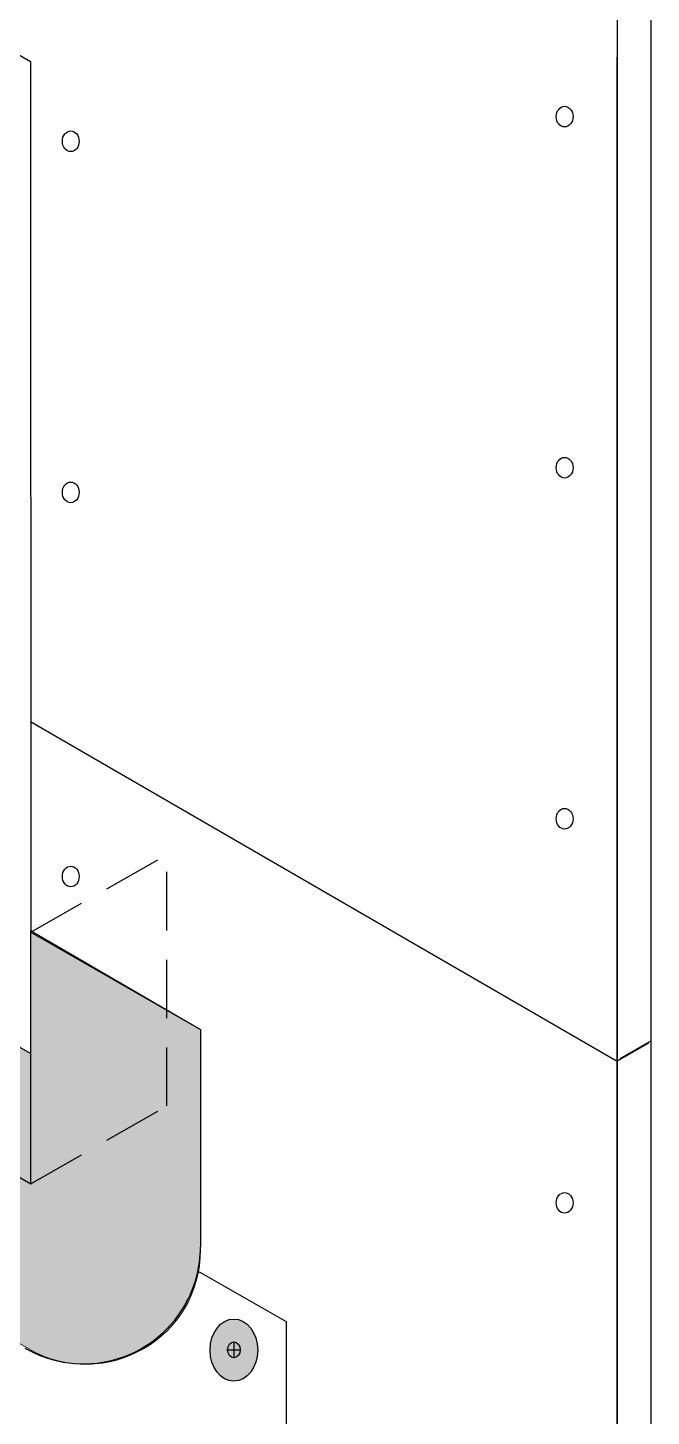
# Model space of a CAD drawing. Extents: x -1140 to 5605, y -816 to 2382.
# Drawn here: x 1501.6 to 1597.5, y 1099.1 to 1312.7 of the extents above; entities that cross this region are included whole.
import ezdxf

# ---------------------------------------------------------------- set-up
doc = ezdxf.new("R2010")
doc.units = 0
doc.header["$MEASUREMENT"] = 0
for name, pattern in [('AI-Linetype-100', [13.504076, 9.002717, -4.501359]), ('AI-Linetype-101', [13.504076, 9.002717, -4.501359]), ('AI-Linetype-14', [86.381111, 43.190556, -8.638111, 8.638111, -8.638111, 8.638111, -8.638111]), ('AI-Linetype-99', [13.504076, 9.002717, -4.501359])]:
    doc.linetypes.add(name, pattern=pattern)
for name, color, linetype, lineweight in [('.ATI-HATCH', 7, 'Continuous', 0), ('G-ANNO-TTLB', 7, 'Continuous', 0), ('TYVEK', 7, 'Continuous', 0), ('wall scratch', 7, 'Continuous', 0)]:
    doc.layers.add(name, color=color, linetype=linetype, lineweight=lineweight)

# ---------------------------------------------------------------- blocks, each defined once
blk = doc.blocks.new('Block_43')
at = {"layer": 'wall scratch', "color": 2, "lineweight": 25, "true_color": 0xffff00}
for points in [[(1419.41, 1211.29), (1419.41, 1355.3), (1502.01, 1307.51), (1502.04, 1173.54)], [(1502.01, 1136.07)]]:
    blk.add_lwpolyline(points, dxfattribs=at)
blk = doc.blocks.new('Block_44')
at = {"layer": 'wall scratch', "color": 18, "lineweight": 25, "true_color": 0x000000}
for centre in [(1584.19, 1299.03), (1508.2, 1295.24), (1584.19, 1245.02), (1508.2, 1241.22), (1584.19, 1191), (1508.2, 1182.12), (1584.19, 1131.9)]:
    blk.add_ellipse(centre, major_axis=(0, 1.59), ratio=0.812499, dxfattribs=at)
blk = doc.blocks.new('Block_113')
at = {"layer": 'TYVEK', "color": 33, "lineweight": 25, "true_color": 0xcc9966}
for points in [[(1432.32, 1190.46)], [(1529.95, 1135.51)]]:
    blk.add_lwpolyline(points, dxfattribs=at)
blk = doc.blocks.new('Block_115')
at = {"layer": 'TYVEK', "color": 33, "lineweight": 25, "true_color": 0xcc9966}
for points in [[(1436.24, 1192.47)], [(1502.01, 1155.46)]]:
    blk.add_lwpolyline(points, dxfattribs=at)
blk = doc.blocks.new('Block_116')
at = {"layer": 'TYVEK', "color": 1, "lineweight": 25, "true_color": 0xff0000}
for points in [[(1447.37, 1162.47)], [(1529.95, 1114.79)]]:
    blk.add_lwpolyline(points, dxfattribs=at)
blk = doc.blocks.new('Block_118')
at = {"layer": 'TYVEK', "color": 1, "lineweight": 25, "true_color": 0xff0000}
for points in [[(1451.29, 1164.49)], [(1533.87, 1116.81)]]:
    blk.add_lwpolyline(points, dxfattribs=at)
blk = doc.blocks.new('Block_120')
at = {"layer": 'TYVEK', "color": 4, "lineweight": 25, "true_color": 0x00ffff}
for points in [[(1374.85, 1202.16)], [(1538.71, 1108.55)]]:
    blk.add_lwpolyline(points, dxfattribs=at)

msp = doc.modelspace()

# ---------------------------------------------------------------- hatches: boundary and pattern name
at = {"layer": '.ATI-HATCH', "true_color": 0x808080, "transparency": 33554559}
h = msp.add_hatch(color=8, dxfattribs=at)
edge = h.paths.add_edge_path()
edge.add_spline(control_points=[(1397, 1223.81), (1397, 1223.81), (1396.89, 1180.43), (1396.89, 1180.43), (1396.87, 1173.93), (1400.34, 1167.92), (1405.97, 1164.67), (1405.97, 1164.67), (1501.77, 1109.43), (1501.77, 1109.43), (1513.51, 1102.67), (1528.17, 1111.14), (1528.17, 1124.68), (1528.17, 1124.68), (1528.17, 1158.58), (1528.17, 1158.58), (1528.17, 1158.58), (1502.01, 1173.79), (1502.01, 1173.79), (1502.01, 1173.79), (1502.07, 1154.87), (1502.07, 1154.87), (1502.07, 1154.87), (1436.24, 1192.47), (1436.24, 1192.47), (1436.24, 1192.47), (1436.24, 1220.98), (1436.24, 1220.98), (1436.24, 1220.98), (1419.52, 1210.73), (1419.52, 1210.73), (1419.52, 1210.73), (1397, 1223.81), (1397, 1223.81)], knot_values=[0, 0, 0, 0, 1, 1, 1, 2, 2, 2, 3, 3, 3, 4, 4, 4, 5, 5, 5, 6, 6, 6, 7, 7, 7, 8, 8, 8, 9, 9, 9, 10, 10, 10, 11, 11, 11, 11], degree=3, periodic=0)
at = {"layer": 'G-ANNO-TTLB', "true_color": 0xff00ff, "transparency": 33554687}
h = msp.add_hatch(color=6, dxfattribs=at)
edge = h.paths.add_edge_path()
edge.add_spline(control_points=[(1815.43, -731.7), (1815.43, -731.7), (-1114.08, -731.7), (-1114.08, -731.7), (-1114.08, -731.7), (-1114.08, 1725.3), (-1114.08, 1725.3), (-1114.08, 1725.3), (1815.43, 1725.3), (1815.43, 1725.3), (1815.43, 1725.3), (1815.43, -731.7), (1815.43, -731.7)], knot_values=[0, 0, 0, 0, 1, 1, 1, 2, 2, 2, 3, 3, 3, 4, 4, 4, 4], degree=3, periodic=0)
edge = h.paths.add_edge_path()
edge.add_spline(control_points=[(-1105.08, 1716.3), (-1105.08, 1716.3), (-1105.08, -722.7), (-1105.08, -722.7), (-1105.08, -722.7), (1806.43, -722.7), (1806.43, -722.7), (1806.43, -722.7), (1806.43, 1716.3), (1806.43, 1716.3), (1806.43, 1716.3), (-1105.08, 1716.3), (-1105.08, 1716.3)], knot_values=[0, 0, 0, 0, 1, 1, 1, 2, 2, 2, 3, 3, 3, 4, 4, 4, 4], degree=3, periodic=0)
edge.add_line((-1105.08, 1716.3), (-1105.08, 1716.3))
at = {"layer": 'TYVEK', "true_color": 0x003b71, "transparency": 33554687}
h = msp.add_hatch(color=156, dxfattribs=at)
h.dxf.hatch_style = 2
edge = h.paths.add_edge_path()
edge.add_ellipse((1533.3, 1109.25), major_axis=(0, 4.78), ratio=0.766948, start_angle=0, end_angle=360)

# ---------------------------------------------------------------- linework, layer by layer
at = {"layer": '.ATI-HATCH'}
msp.add_open_spline([(1397, 1223.81), (1397, 1223.81), (1396.89, 1180.43), (1396.89, 1180.43), (1396.87, 1173.93), (1400.34, 1167.92), (1405.97, 1164.67), (1405.97, 1164.67), (1501.77, 1109.43), (1501.77, 1109.43), (1513.51, 1102.67), (1528.17, 1111.14), (1528.17, 1124.68), (1528.17, 1124.68), (1528.17, 1158.58), (1528.17, 1158.58), (1528.17, 1158.58), (1502.01, 1173.79), (1502.01, 1173.79), (1502.01, 1173.79), (1502.07, 1154.87), (1502.07, 1154.87), (1502.07, 1154.87), (1436.24, 1192.47), (1436.24, 1192.47), (1436.24, 1192.47), (1436.24, 1220.98), (1436.24, 1220.98), (1436.24, 1220.98), (1419.52, 1210.73), (1419.52, 1210.73), (1419.52, 1210.73), (1397, 1223.81), (1397, 1223.81)], degree=3, knots=[0, 0, 0, 0, 1, 1, 1, 2, 2, 2, 3, 3, 3, 4, 4, 4, 5, 5, 5, 6, 6, 6, 7, 7, 7, 8, 8, 8, 9, 9, 9, 10, 10, 10, 11, 11, 11, 11], dxfattribs=at)
at = {"layer": 'G-ANNO-TTLB'}
for points in [[(1815.43, -731.7), (1815.43, -731.7), (-1114.08, -731.7), (-1114.08, -731.7), (-1114.08, -731.7), (-1114.08, 1725.3), (-1114.08, 1725.3), (-1114.08, 1725.3), (1815.43, 1725.3), (1815.43, 1725.3), (1815.43, 1725.3), (1815.43, -731.7), (1815.43, -731.7)], [(-1105.08, 1716.3), (-1105.08, 1716.3), (-1105.08, -722.7), (-1105.08, -722.7), (-1105.08, -722.7), (1806.43, -722.7), (1806.43, -722.7), (1806.43, -722.7), (1806.43, 1716.3), (1806.43, 1716.3), (1806.43, 1716.3), (-1105.08, 1716.3), (-1105.08, 1716.3)]]:
    msp.add_open_spline(points, degree=3, knots=[0, 0, 0, 0, 1, 1, 1, 2, 2, 2, 3, 3, 3, 4, 4, 4, 4], dxfattribs=at)
at = {"layer": 'TYVEK', "color": 4, "lineweight": 25, "true_color": 0x00ffff}
for p, q in [((1436.04, 1192.63), (1502.07, 1154.87)), ((1419.52, 1182.87), (1502.04, 1134.83)), ((1502.04, 1134.83), (1502.04, 1173.54)), ((1502.04, 1173.54), (1528.17, 1158.58)), ((1528.17, 1158.58), (1528.17, 1125.14)), ((1527.73, 1121.43), (1541.35, 1113.65)), ((1541.35, 1113.65), (1541.35, 1055.37))]:
    msp.add_line(p, q, dxfattribs=at)
at = {"layer": 'TYVEK', "color": 4, "linetype": 'AI-Linetype-101', "lineweight": 25, "true_color": 0x00ffff}
msp.add_line((1502.04, 1173.54), (1522.99, 1185.51), dxfattribs=at)
at = {"layer": 'TYVEK', "color": 4, "linetype": 'AI-Linetype-100', "lineweight": 25, "true_color": 0x00ffff}
msp.add_line((1522.99, 1146.81), (1522.99, 1185.51), dxfattribs=at)
at = {"layer": 'TYVEK', "color": 4, "linetype": 'AI-Linetype-99', "lineweight": 25, "true_color": 0x00ffff}
msp.add_line((1502.04, 1134.83), (1522.99, 1146.81), dxfattribs=at)
at = {"layer": 'TYVEK', "color": 18, "lineweight": 25, "true_color": 0x080808}
for p, q in [((1532.33, 1109.28), (1534.27, 1109.28)), ((1533.3, 1110.51), (1533.3, 1108.04))]:
    msp.add_line(p, q, dxfattribs=at)
at = {"layer": 'TYVEK', "color": 18, "lineweight": 25, "true_color": 0x000000}
msp.add_ellipse((1533.3, 1109.25), major_axis=(0, 4.78), ratio=0.766948, dxfattribs=at)
at = {"layer": 'TYVEK', "color": 18, "lineweight": 25, "true_color": 0x080808}
msp.add_ellipse((1533.3, 1109.28), major_axis=(0, 1.23), ratio=0.788846, dxfattribs=at)
at = {"layer": 'TYVEK', "color": 4, "lineweight": 25, "true_color": 0x00ffff}
msp.add_open_spline([(1501.14, 1109.56), (1509.75, 1104.58), (1520.77, 1107.52), (1525.75, 1116.13), (1527.33, 1118.87), (1528.17, 1121.98), (1528.17, 1125.14)], degree=3, knots=[0, 0, 0, 0, 1, 1, 1, 2, 2, 2, 2], dxfattribs=at)
at = {"layer": 'wall scratch', "color": 2, "lineweight": 25, "true_color": 0xffff00}
for p, q in [((1597.52, 944.6), (1597.52, 1369.09)), ((1592.3, 1365.95), (1592.3, 941.46)), ((1592.3, 941.46), (1592.3, 1308.16)), ((1502.01, 1205.98), (1592.3, 1153.71)), ((1597.11, 1156.49), (1592.3, 1153.71)), ((1597.52, 1156.85), (1592.71, 1154.06))]:
    msp.add_line(p, q, dxfattribs=at)
at = {"layer": 'wall scratch', "color": 252, "linetype": 'AI-Linetype-14', "lineweight": 25, "true_color": 0x848484}
msp.add_lwpolyline([(1501.98, 1136.07)], dxfattribs=at)

# ---------------------------------------------------------------- block references
at = {"layer": 'TYVEK'}
for name in ['Block_120', 'Block_115', 'Block_113', 'Block_118', 'Block_116']:
    msp.add_blockref(name, (0, 0), dxfattribs=at)
at = {"layer": 'wall scratch'}
for name in ['Block_44', 'Block_43']:
    msp.add_blockref(name, (0, 0), dxfattribs=at)

doc.saveas('drawing.dxf')
